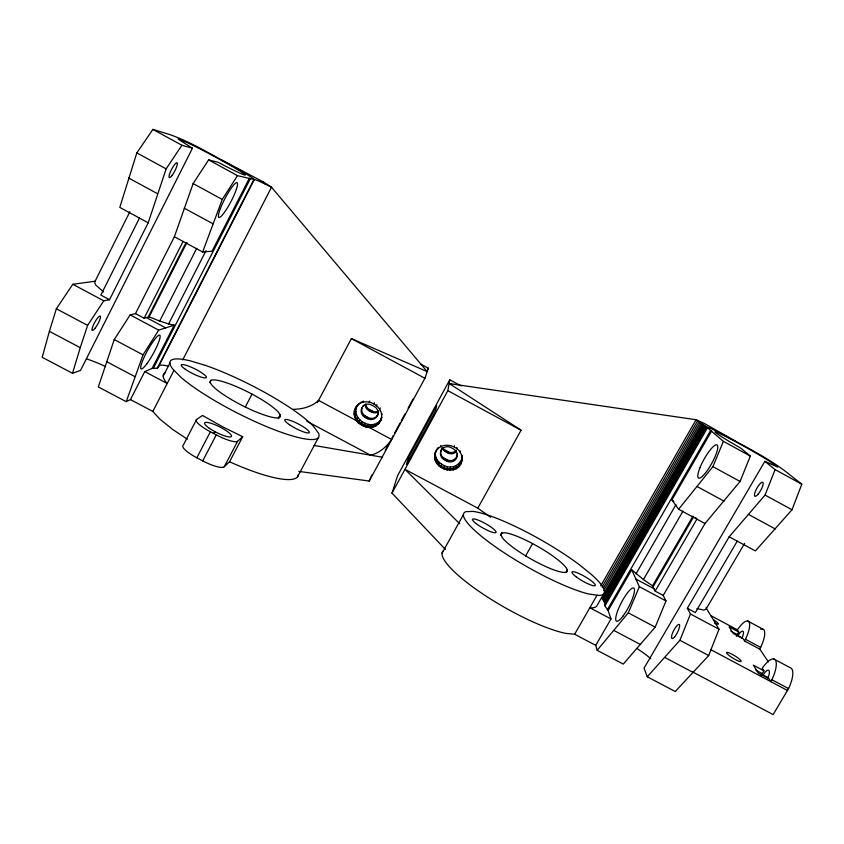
<?xml version="1.0" encoding="UTF-8"?>
<svg xmlns="http://www.w3.org/2000/svg" width="844" height="844" viewBox="0 0 844 844"><rect width="100%" height="100%" fill="white"/><g stroke="black" fill="none" stroke-linecap="round" stroke-linejoin="round"><path stroke-width="1.27" d="M608.134 610.602L631.681 569.753L643.423 579.564L652.549 585.841L655.144 591.116L663.205 595.421L666 600.928L655.187 627.145L623.273 664.101L597.151 650.313L595.748 645.375L610.993 618.958L608.134 610.602L604.937 605.897L604.663 602.447L601.477 597.52M436.453 449.915C425.735 469.971 464.116 480.078 462.111 456.013M461.763 454.81L462.006 458.218C461.657 444.514 438.511 439.439 435.071 454.167L435.325 452.838M460.539 464.274L461.89 458.07M460.212 452.247L460.307 450.928M458.672 466.806L458.925 463.451L460.771 460.951M456.193 468.768L456.488 465.392L458.925 463.451M456.826 448.829L456.942 447.531M378.312 423.793L381.53 418.508C373.966 440.178 340.786 417.516 359.776 403.115M379.705 421.04C370.305 431.157 350.344 418.149 357.297 405.521M380.169 421.24C387.248 408.401 366.992 395.182 357.423 405.5M453.291 470.045L453.629 466.648L456.488 465.392M434.755 457.29L435.557 452.025M454.241 446.982L454.378 445.685M461.679 461.341L462.09 456.868M450.158 470.53L450.527 467.122L453.629 466.648M446.993 470.203L447.415 466.806C441.549 465.065 435.483 460.771 435.346 454.072M441.465 448.976L441.254 450.263A7.016 6.921 6.5 0 0 444.102 459.653L446.919 461.162L447.098 459.801A6.974 6.879 5.8 0 0 457.385 453.597M456.108 451.74A6.773 6.678 6.1 0 1 447.974 453.006L448.143 451.74L445.432 450.285A6.731 6.646 6.8 0 1 442.9 447.921M280.387 415.174L280.124 417.158L277.497 417.928A39.309 7.311 27 0 1 223.143 394.38A39.309 7.311 27 0 1 224.884 382.248A39.309 7.311 27 0 1 278.32 412.115L280.387 415.174L278.562 418.624M445.505 460.402L445.695 459.052M446.613 452.278L446.782 451.012M444.018 469.074L444.482 465.688M444.102 459.653L444.292 458.303A6.974 6.879 6.5 0 1 440.811 450.654M447.974 453.006L445.252 451.551L445.432 450.285M441.159 467.544L441.665 464.179M438.574 465.698L439.123 462.364M440.547 446.719L440.758 445.432M436.57 463.261L437.139 459.959M435.261 460.391L435.852 457.131M445.484 549.518L391.996 493.149L447.837 390.666L449.799 379.789L461.288 386.003M49.395 331.323L42.2 357.307L72.5 373.301L80.539 370.4L192.443 148.238L178.126 139.07L187.41 142.647A38.138 1.709 28.2 0 1 240.097 171.11A38.138 1.709 28.2 0 1 222.499 164.58L218.195 162.322L208.626 159.885L193.128 183.57L174.307 236.932L135.483 313.588L130.166 314.907L114.246 339.562L98.315 386.942L126.231 401.681L130.461 399.592L144.767 371.592L152.099 368.427L157.374 368.132L158.735 366.19L254.287 179.572A48.593 2.173 28.2 0 0 239.918 170.235C217.108 157.912 192.337 142.288 169.022 134.323L152.869 129.396L136.833 152.901L119.795 207.392L148.196 222.816L109.52 299.704L103.78 300.823L72.827 284.291L56.348 308.777L49.395 331.323L80.243 347.675L72.5 373.301M408.485 457.617L406.407 464.559L435.483 411.197L436.707 405.795L408.485 457.617L410.775 458.841M148.196 222.816L166.141 168.874L181.903 145.273L192.443 148.238M391.996 493.149L397.64 475.583L449.799 379.789M80.243 347.675L87.607 325.394L103.78 300.823M126.231 401.681L143.037 354.87L158.683 330.131L174.223 325.162L152.099 368.427M298.829 471.395L369.218 481.059L424.891 378.281L428.393 368.216L420.365 363.88M174.402 236.742L202.634 252.008L222.267 199.437L237.47 175.647L254.287 179.572A36.514 1.656 28.3 0 1 271.515 187.241L427.212 371.613L351.399 338.592L317.376 402.62M356.295 406.998C347.749 422.781 377.606 435.188 381.857 417.158L381.288 418.276M750.327 456.077L740.926 448.238L736.896 445.927A35.975 1.625 29.3 0 1 719.826 433.605A35.975 1.625 29.3 0 1 769.011 460.866L777.851 467.143L764.854 461.32L644.035 668.174L647.274 676.772L675.242 691.531L708.675 655.566L719.004 629.223L690.487 613.999L687.332 608.302L729.153 536.805L755.391 550.921L792.01 509.755L801.8 484.213L786.291 471.996C766.668 457.026 742.351 444.988 719.9 432.898A45.84 2.068 29.3 0 0 706.671 427.075L723.403 441.349L750.327 456.077L740.072 481.46L705.014 523.533L663.205 595.421M461.763 459.969C458.345 474.55 435.377 469.528 435.008 455.939M729.153 536.805L765.065 495.08L775.087 469.612L764.854 461.32M647.274 676.772L679.895 640.269L690.487 613.999M705.014 523.533L678.618 509.27L712.895 466.658L723.403 441.349M597.151 650.313L628.295 612.849L639.362 586.707L631.681 569.753M369.218 481.059L371.771 475.066M692.755 671.993L773.146 714.604L788.549 688.577A20.752 7.385 -63.1 0 0 790.206 667.731L773.842 658.995M761.225 675.464A12.46 4.273 -63 0 1 762.269 673.596L763.936 670.811L762.216 668.174L763.387 666.686A20.773 7.111 -63 0 1 775.414 660.166A20.773 7.111 -63 0 1 771.891 679.715L770.994 681.709L787.652 690.571M768.399 661.918L759.832 649.173L760.655 647.369A18.895 6.151 -62.6 0 0 760.708 629.265M759.832 649.173L744.64 641.06L745.463 639.256A18.916 5.919 -62.6 0 0 748.987 621.912A18.916 5.919 -62.6 0 0 738.394 628.432L737.35 629.803L738.774 632.008L737.266 634.551A11.352 3.555 -62.6 0 0 736.316 636.27M129.902 211.686L94.591 282.244L95.646 284.956L103.569 291.876M139.492 218.037L100.837 295.073L109.52 299.704M135.483 313.588L144.134 318.199L183.106 241.447M148.185 317.112L186.113 242.45M144.134 318.199L149.135 316.848L186.967 242.407M149.135 316.848L159.695 321.047L196.768 248.284M159.695 321.047L168.6 323.959L206.063 250.605M249.349 178.263L212.055 251.195L202.634 252.008M153.175 368.596L250.32 178.696M381.583 415.132L382.153 414.014M157.374 368.132L253.738 179.909M163.208 376.129L169.876 363.12M187.357 439.218L172.63 429.438L159.78 419.057L152.848 411.418L173.98 370.294M375.844 425.787L377.268 422.992M182.747 359.861L271.515 187.241L263.233 181.903L220.78 159.442M209.861 382.659L211.042 380.38M196.589 419.5L183.243 445.199A20.003 4.705 26.4 0 0 196.831 457.786L202.718 460.887A19.982 4.705 26.4 0 0 224.23 466.795L229.557 461.773L242.713 436.728L222.099 426.526L202.528 415.448L196.589 419.5A20.056 4.304 26.6 0 0 210.388 431.78L216.286 434.892A20.034 4.304 26.7 0 0 237.649 441.233L242.713 436.728M196.831 457.786L210.388 431.78M202.718 460.887L216.286 434.892M245.319 406.945L252.029 394.116M372.932 427.064L374.409 424.258M224.23 466.795L237.649 441.233M278.309 418.255L280.134 414.794M377.226 415.965A7.079 6.963 25.4 0 0 374.293 406.491L371.434 404.962A7.079 6.974 26 0 0 361.897 407.747A7.079 6.974 26 0 0 364.84 417.231L367.689 418.761A7.079 6.963 25.4 0 0 377.226 415.965L377.806 414.868M297.552 476.754L318.462 437.572M369.777 427.56L371.297 424.743M379.726 409.097L380.306 408.021M426.515 371.687L428.393 368.216M385.275 450.358L388.968 443.533M392.059 437.836L393.293 435.557M394.528 433.278L400.077 423.034M401.311 420.755L405.004 413.919M408.095 408.232L413.022 399.117M442.066 553.189L463.388 514.703M293.068 409.308C302.184 409.266 311.816 406.861 318.557 400.394L356.39 420.628L358.067 422.717L363.595 426.083L366.591 427.222L368.153 424.416M490.67 517.298L477.799 508.162L521.075 430.218L449.272 383.556L696.068 419.742L703.674 423.097L735.251 441.001M500.503 535.275L501.758 533.028L504.881 532.764A38.107 7.121 29.7 0 1 557.093 559.192A38.107 7.121 29.7 0 1 551.343 568.93A38.107 7.121 29.7 0 1 502.117 537.449L500.798 534.621L501.758 533.028M500.882 535.233L502.138 532.997M525.59 555.985L532.575 543.599M376.382 405.69L376.973 404.635M566.039 572.19L567.274 570.006M363.564 426.146L365.199 423.298M600.759 585.831L696.068 419.742L706.755 427.275L605.053 603.998M442.931 551.026A80.454 17.629 29.8 0 0 482.726 593.912A80.454 17.629 29.8 0 0 565.712 633.38L574.648 634.234L597.046 595.22M602.089 587.097L697.608 420.713M603.312 588.331L699.032 421.641M367.689 418.761L368.332 417.643A7.037 6.931 25.5 0 0 378.45 413.18M365.167 404.825A6.826 6.731 26.7 0 0 368.796 410.585L371.539 412.062L372.141 411.017A6.784 6.689 26.2 0 0 378.903 410.849M603.745 590.694L700.362 422.517M701.586 423.34L596.634 606.235A80.686 15.93 29.7 0 1 591.201 607.923L589.851 607.743L610.993 618.958M602.352 598.618L702.683 424.089M603.112 599.662L703.674 424.785M603.755 600.654L704.54 425.418M604.272 601.582L705.289 425.988M604.663 602.447L705.9 426.484M604.916 603.26L706.396 426.916M604.937 605.897L707.304 428.056M607.342 609.801L710.637 430.514M678.618 509.27L671.919 499.922L711.566 431.115M636.028 573.814L675.907 504.691M643.423 579.564L682.965 511.179M652.549 585.841L693.029 516.011M653.045 586.854L693.641 516.834M655.144 591.116L696.901 519.144L695.604 517.425M366.264 418.002L366.918 416.894M370.168 411.323L370.78 410.279M737.266 541.12L695.361 612.586L687.332 608.302M744.598 543.43L706.006 609.168L703.928 610.106L696.901 608.608M373.765 403.812L374.377 402.767M364.84 417.231L365.494 416.134A7.037 6.931 26.1 0 1 363.627 405.236M368.796 410.585L369.408 409.551A6.794 6.689 26.8 0 1 365.811 403.822M360.673 424.595L362.35 421.768M358.067 422.717L359.776 419.932M369.166 402.05L369.809 401.016M356.052 420.217L357.761 417.506M354.712 417.316L356.442 414.647M362.814 402.208L363.49 401.174L360.588 402.461M354.163 414.182L355.904 411.555M354.459 411.028L356.2 408.443M355.577 408.063L358.141 404.445M437.065 449.082L438.3 447.394M213.342 433.331L215.252 431.843M72.827 284.291L95.288 281.189M366.57 427.264L369.239 427.497L391.721 439.524C386.447 446.613 379.431 453.376 370.474 455.159L306.805 421.219M447.415 466.806L450.527 467.122M314.063 445.453L382.153 457.174M168.6 323.959L174.223 325.162M449.272 383.556L451.603 384.389M130.461 399.592L152.848 411.418M574.648 634.234L595.748 645.375M56.348 308.777L87.607 325.394M114.246 339.562L143.037 354.87M628.295 612.849L655.187 627.145M679.895 640.269L708.675 655.566M144.767 371.592L167.196 383.492L166.11 382.364A83.261 16.363 26.9 0 1 165.582 372.489M106.534 361.612L134.945 376.667M614.021 630.531L640.575 644.605M664.988 657.539L693.409 672.605M730.788 631.101L737.266 634.551M745.463 639.256L760.655 647.369M742.562 638.117L737.983 635.669A7.564 2.363 -62.6 0 1 743.015 631.27A7.564 2.363 -62.6 0 1 741.823 638.454M130.166 314.907L158.683 330.131M639.362 586.707L666 600.928M477.799 508.162L404.983 469.327L459.737 523.797M763.936 670.811L753.302 665.156L758.376 673.174L769.201 678.935L770.994 681.709L710.532 649.521M755.897 670.199L762.269 673.596M768.567 677.827L763.134 674.936A8.313 2.849 -63 0 1 768.8 670.347A8.313 2.849 -63 0 1 767.65 678.46M771.891 679.715L788.549 688.577M369.408 409.551L372.141 411.017M365.494 416.134L368.332 417.643M444.292 458.303L447.098 459.801M747.657 620.994L762.596 629.002M710.669 615.55L737.35 629.803M738.774 632.008L729.058 626.818L733.278 633.485L743.153 638.76L744.64 641.06M146.402 317.587L165.688 327.894M635.901 579.079L653.973 588.722M351.399 338.592L424.891 378.281M447.837 390.666L521.075 430.218M128.636 178.01L157.564 193.709M184.192 208.162L212.931 223.755M697.239 486.598L724.078 501.167M748.765 514.566L775.383 529.009M136.833 152.901L166.141 168.874M193.128 183.57L222.267 199.437M712.895 466.658L740.072 481.46M765.065 495.08L792.01 509.755M152.869 129.396L181.903 145.273M208.626 159.885L237.47 175.647M775.087 469.612L801.8 484.213M671.919 499.922L673.776 501.378M263.233 181.903L264.921 183.897M706.038 607.754L719.004 629.223M636.998 648.519A35.174 7.459 31 0 1 650.787 658.7M456.224 450.485A6.731 6.646 6.1 0 1 448.143 451.74M445.252 451.551A6.773 6.678 6.8 0 1 441.982 447.573M446.919 461.162A7.016 6.921 5.8 0 0 456.425 458.387A7.016 6.921 5.8 0 0 453.587 449.008L450.77 447.499A7.016 6.921 6.5 0 0 441.254 450.263M713.95 620.024A7.754 1.245 30.9 0 1 718.413 623.885A7.754 1.245 30.9 0 1 714.636 623.094M158.735 366.19A35.786 6.847 26.5 0 1 168.652 366.212M298.322 474.518A83.018 18.104 26.7 0 1 229.557 461.773M86.795 358.995A37.263 7.828 25.5 0 1 105.679 366.634M378.344 411.893A6.826 6.731 26.1 0 1 371.539 412.062M699.919 467.829L698.6 471.574A18.99 4.378 -60.9 0 0 703.938 474.75A18.99 4.378 -60.9 0 0 717.062 451.202A18.99 4.378 -60.9 0 0 711.555 448.343L709.055 451.434A18.99 4.378 -60.9 0 0 699.919 467.829M236.468 189.014L235.054 192.843A19.623 3.355 -62.3 0 1 226.044 209.998L223.713 213.332A19.623 3.355 -62.3 0 1 219.419 211.264A19.623 3.355 -62.3 0 1 232.353 186.619A19.623 3.355 -62.3 0 1 236.468 189.014M473.02 511.411L465.983 511.654A80.802 15.118 29.7 0 0 501.252 550.837A80.802 15.118 29.7 0 0 588.331 593.912L598.375 595.421A80.802 15.118 29.7 0 0 591.475 574.532L579.469 564.815A80.802 15.118 29.7 0 0 473.02 511.411M740.251 661.538L739.122 661.253A8.535 1.488 31.3 0 1 732.054 657.613A8.535 1.488 31.3 0 1 726.758 653.309L726.484 652.697A8.535 1.488 31.3 0 1 731.769 654.1L733.647 655.123A8.535 1.488 31.3 0 1 740.251 661.538M205.324 365.357L190.67 360.958A83.377 15.53 27 0 0 172.883 369.187L181.165 377.521A83.377 15.53 27 0 0 269.616 427.855A83.377 15.53 27 0 0 318.441 433.088L313.63 426.484A83.377 15.53 27 0 0 205.324 365.357M622.977 616.088A18.695 4.241 -62.5 0 0 634.087 588.374A18.695 4.241 -62.5 0 0 618.219 609.431A18.695 4.241 -62.5 0 0 622.977 616.088M576.188 576.832A13.451 2.49 30.1 0 0 595.157 585.599A13.451 2.49 30.1 0 0 579.48 573.772A13.451 2.49 30.1 0 0 576.188 576.832M476.09 523.565A13.462 2.532 29.2 0 0 495.744 532.659A13.462 2.532 29.2 0 0 480.985 521.318A13.462 2.532 29.2 0 0 476.09 523.565M758.239 494.035A8.05 2.194 -60.7 0 0 762.86 482.346A8.05 2.194 -60.7 0 0 755.338 491.461A8.05 2.194 -60.7 0 0 758.239 494.035M674.63 636.819A7.923 2.121 -62.7 0 0 679.494 624.75A7.923 2.121 -62.7 0 0 672.605 632.852A7.923 2.121 -62.7 0 0 674.63 636.819M95.266 327.968A8.229 1.751 -60.9 0 0 100.352 316.12A8.229 1.751 -60.9 0 0 93.114 325.615A8.229 1.751 -60.9 0 0 95.266 327.968M209.143 428.14A14.981 3.207 26.6 0 0 231.235 436.622A14.981 3.207 26.6 0 0 213.732 424.247A14.981 3.207 26.6 0 0 209.143 428.14M171.807 175.763A8.366 1.815 -62.5 0 0 177.282 163.114A8.366 1.815 -62.5 0 0 170.425 171.754A8.366 1.815 -62.5 0 0 171.807 175.763M289.513 424.732A13.736 2.574 27.5 0 0 309.189 432.645A13.736 2.574 27.5 0 0 292.509 421.262A13.736 2.574 27.5 0 0 289.513 424.732M185.332 369.292A14.031 2.574 26.6 0 0 206.136 377.774A14.031 2.574 26.6 0 0 190.037 366.697A14.031 2.574 26.6 0 0 185.332 369.292M146.824 363.785A19.306 3.249 -61.1 0 0 160.054 335.585A19.306 3.249 -61.1 0 0 144.324 356.822A19.306 3.249 -61.1 0 0 146.824 363.785"/></g></svg>
